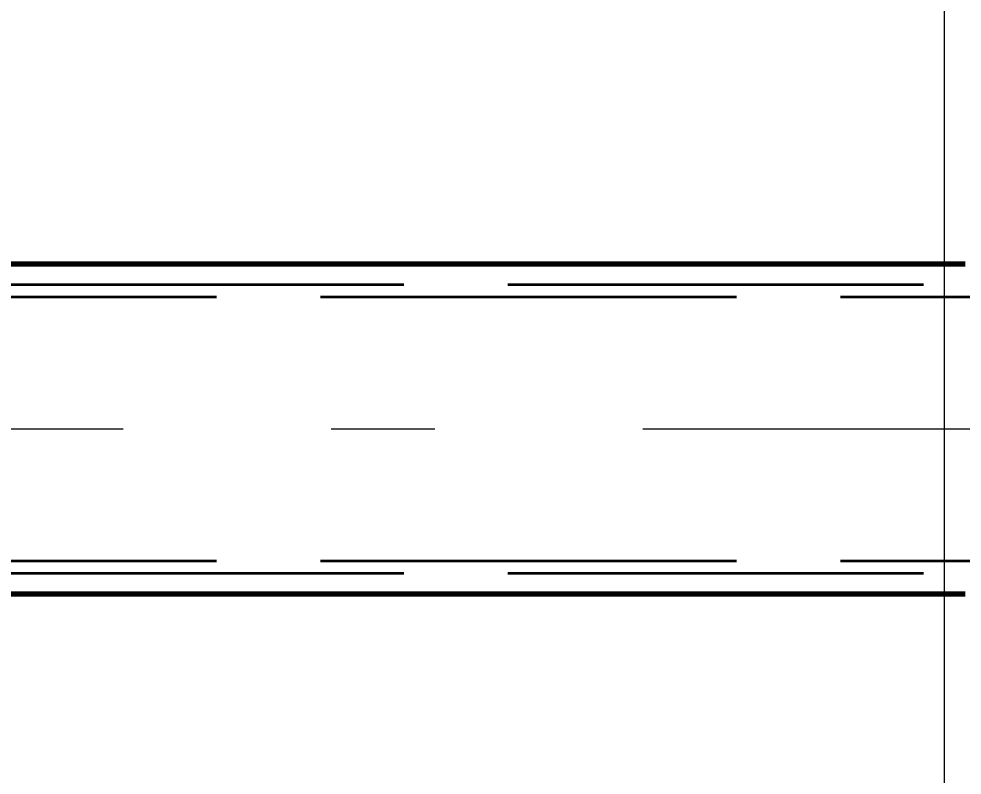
# Model space of a CAD drawing. Header units: millimetres. Extents: x 0 to 2382, y 0 to 420.
# Drawn here: x 170.1 to 179.17, y 116.67 to 123.94 of the extents above; entities that cross this region are included whole.
import ezdxf

# ---------------------------------------------------------------- set-up
doc = ezdxf.new("R2010")
doc.units = ezdxf.units.MM
doc.linetypes.add('IRAM-E-TRAZOS', pattern=[5, 4, -1])
doc.linetypes.add('IRAM-F-TRAZO-PUNTO', pattern=[20, 15, -2, 1, -2])
for name, color, linetype, lineweight in [('01-VISIBLE', 7, 'CONTINUOUS', 70), ('02-OCULTA', 4, 'IRAM-E-TRAZOS', 35), ('03-EJE', 1, 'IRAM-F-TRAZO-PUNTO', 18), ('04-COTA', 3, 'CONTINUOUS', 18)]:
    doc.layers.add(name, color=color, linetype=linetype, lineweight=lineweight)
doc.styles.add('ISO3098', font='isocpeur.ttf')
doc.dimstyles.new('FLAMA-IRAM', dxfattribs={"dimtxt": 3.5, "dimasz": 3.5, "dimexe": 2, "dimexo": 1.5, "dimgap": 1, "dimtad": 1, "dimdec": 1, "dimtxsty": 'ISO3098', "dimblk": 'IRAM_FLECHA', "dimblk1": 'IRAM_FLECHA', "dimblk2": 'IRAM_FLECHA', "dimcen": 2.5, "dimclrd": 256, "dimclre": 256, "dimclrt": 256, "dimazin": 3, "dimtfac": 1, "dimtmove": 0, "dimatfit": 3, "dimlwd": 18, "dimlwe": 18})

# ---------------------------------------------------------------- blocks, each defined once
blk = doc.blocks.new('IRAM_FLECHA')
blk.add_solid([(0, 0), (-1, 0.125), (-1, -0.125)])

msp = doc.modelspace()

# ---------------------------------------------------------------- linework, layer by layer
at = {"layer": '01-VISIBLE'}
for p, q in [((169.8875, 121.5875), (179.2, 121.5875)), ((139.8, 118.4125), (179.2, 118.4125))]:
    msp.add_line(p, q, dxfattribs=at)
for radius, start, end in [(19.6425, -152.17656, -27.82344), (19.5, -151.7064, -28.29361)]:
    msp.add_arc((159.5, 143.0875), radius, start, end, dxfattribs=at)
at = {"layer": '02-OCULTA'}
for p, q in [((139.8, 121.3875), (179.2, 121.3875)), ((133, 121.27), (186, 121.27)), ((133, 118.73), (186, 118.73)), ((139.8, 118.6125), (179.2, 118.6125))]:
    msp.add_line(p, q, dxfattribs=at)
for radius in [19.6425, 19.5, 19.5, 19.5]:
    msp.add_circle((159.5, 143.0875), radius, dxfattribs=at)
for radius in [19.53, 19.53, 19.5, 19.5]:
    msp.add_arc((159.5, 143.0875), radius, 162, 18, dxfattribs=at)
at = {"layer": '03-EJE'}
msp.add_line((136.1, 120), (182.9, 120), dxfattribs=at)

# ---------------------------------------------------------------- dimensions: what is measured, and where the dimension line sits
at = {"layer": '04-COTA'}
for base, p1, p2, override in [((140, 92.5), (140, 143.0875), (179, 143.0875), {"dimlfac": 10, "dimpost": '%%c<>'}), ((136.4, 83.5), (136.4, 120), (182.6, 120), {"dimlfac": 10, "dimpost": 'trocha <>'})]:
    msp.add_linear_dim(base=base, p1=p1, p2=p2, dimstyle='FLAMA-IRAM', override=override, dxfattribs=at).render()

doc.saveas('drawing.dxf')
